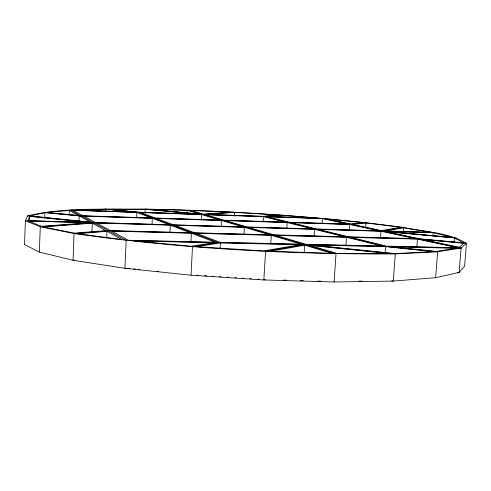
<?xml version="1.0" encoding="UTF-8"?>
<svg xmlns="http://www.w3.org/2000/svg" width="491" height="491" viewBox="0 0 491 491"><rect width="100%" height="100%" fill="white"/><g stroke="black" fill="none" stroke-linecap="round" stroke-linejoin="round"><path stroke-width="0.74" d="M24.55 244.573L25.372 220.766L27.521 215.899C65.96 206.828 105.988 209.798 145.164 209.111C189.802 209.878 234.403 211.922 278.943 214.941C320.371 217.973 361.757 221.754 402.915 227.394C424.12 231.924 447.369 231.967 466.45 243.284L464.596 266.19L459.122 272.468L435.64 277.685L393.279 281.079L334.119 281.969L263.845 279.968L191.017 275.199L124.917 268.313L73.012 260.267L39.354 252.079L24.55 244.573L24.654 244.266M29.521 220.846L29.681 216.359L87.674 222.362L27.932 220.631L29.681 216.359M39.354 252.079L40.268 226.781L25.372 220.766L434.197 232.574M44.706 217.93L44.896 212.652L79.211 215.93L90.442 222.153L30.178 215.936L44.896 212.652M69.188 214.929L69.366 210.473L46.541 212.407L78.314 215.432L69.366 210.473M79.002 221.116L79.211 215.93M91.934 232.243L92.308 223.19L43.398 226.922L74.411 233.127L105.718 230.629L92.308 223.19M105.338 211.517L105.436 209.227L133.577 212.02L76.179 210.111L105.436 209.227M106.688 238.074L106.983 231.322L77.768 233.691L121.872 239.577L106.983 231.322M27.521 215.899L93.707 222.736L40.268 226.781L74.073 233.569L108.462 230.807L418.289 238.884L466.45 243.284L461.08 248.09L323.336 218.464L70.538 210.074L126.175 240.492L124.917 268.313L129.52 268.368M136.627 217.666L136.872 212.419L72.852 210.295L83.059 215.801L151.351 217.936L136.872 212.419M145.048 212.953L145.219 209.264L108.566 209.203L138.8 212.192L198.02 214.162L145.219 209.264M152.02 224.289L152.308 218.305L83.734 216.169L95.647 222.589L169.137 224.718L152.308 218.305M169.886 232.691L170.26 225.148L96.439 223.018L110.524 230.617L190.066 232.697L170.26 225.148M187.132 213.29L187.286 210.283L149.338 209.344L199.862 214.027L187.286 210.283M190.925 242.155L191.392 233.207L111.469 231.126L128.372 240.246L215.046 242.223L191.392 233.207M191.017 275.199L192.503 246.703L218.427 242.585L138.376 212.327L105.191 209.031M201.396 219.894L201.678 214.567L140.721 212.548L155.444 218.065L220.244 220.091L201.678 214.567M221.14 226.504L221.472 220.459L156.426 218.434L173.538 224.847L242.977 226.86L221.472 220.459M220.085 248.151L220.373 242.916L299.774 244.708L263.747 250.926L196.928 246.672L220.373 242.916M234.397 216.052L234.606 212.339L276.335 214.905L263.151 216.328L206.846 214.457L234.606 212.339M244.015 234.109L244.408 227.284L174.679 225.277L194.817 232.82L269.596 234.778L244.408 227.284M263.145 221.815L263.452 216.617L205.348 214.69L224.135 220.214L285.701 222.141L263.452 216.617M270.786 243.487L271.278 235.281L196.167 233.329L220.207 242.339L301.198 244.187L271.278 235.281M279.876 217.384L280.011 215.15L317.683 218.145L267.89 216.488L280.011 215.15M286.793 228.628L287.174 222.509L225.381 220.582L247.139 226.977L312.841 228.88L287.174 222.509M304.175 252.693L304.653 245.212L332.069 253.374L270.609 251.214L304.653 245.212M314.099 236.183L314.547 229.303L248.581 227.401L274.064 234.894L344.492 236.742L314.547 229.303M322.059 223.865L322.403 218.569L266.951 216.734L289.402 222.257L347.972 224.086L322.403 218.569M334.119 281.969L336.01 253.822L188.483 210.185M345.934 245.457L346.493 237.239L275.77 235.398L306.028 244.297L381.881 246.022L346.493 237.239M349.304 229.678L349.66 224.455L290.887 222.619L316.787 228.996L379.052 230.801L349.66 224.455M365.734 227.407L366.047 222.92L400.65 227.29L381.415 230.61L352.716 224.461L366.047 222.92M380.519 237.914L381.004 231.218L318.506 229.42L348.708 236.852L415.159 238.589L381.004 231.218M385.097 252.761L385.539 246.642L433.24 251.625L394.758 253.565L311.484 244.972L385.539 246.642M403.369 232.249L403.7 227.763L431.086 232.304L385.429 230.985L403.7 227.763M416.81 247.335L417.436 239.08L350.727 237.349L386.411 246.126L457.6 247.752L417.436 239.08M432.982 235.741L433.215 232.722L387.399 231.402L452.53 237.435L433.215 232.722M435.64 277.685L437.659 251.828L461.08 248.09L459.122 272.468L457.594 272.45M454.107 242.425L454.463 237.963L386.153 231.623L419.78 238.829L463.522 242.824L454.463 237.963M265.324 279.612L263.845 279.968L265.557 251.355L304.629 244.536L395.28 253.908L437.659 251.828L385.337 246.372L264.557 216.513L278.943 214.941M402.915 227.394L381.9 231.065L456.409 237.969M74.503 260.089L73.012 260.267L74.073 233.569C180.393 248.599 287.935 254.504 395.28 253.908L393.279 281.079L391.763 280.901M365.243 222.65L350.58 224.326L81.23 215.917L43.668 212.333M233.544 212.155L202.973 214.469L145.164 209.111M358.946 281.147L361.99 281.104M126.175 240.492L461.08 248.09M283.448 280.115L286.511 280.201M300.308 280.6L303.37 280.686M317.935 281.104L320.997 281.19M196.946 275.193L198.462 275.291M204.514 275.684L206.785 275.838M212.087 276.181L213.597 276.28M219.655 276.679L221.171 276.777M227.223 277.17L228.738 277.268M234.796 277.667L236.306 277.765M242.364 278.164L243.88 278.262M249.937 278.655L251.447 278.753M257.505 279.152L259.021 279.25M133.62 268.804L135.135 268.958M138.167 269.277L139.683 269.43M157.095 271.247L158.611 271.4M463.903 243.254L459.245 247.286L422.904 239.504L463.903 243.254M213.309 242.757L191.134 246.243L134.908 240.983L213.309 242.757M456.127 248.237L436.076 251.404L391.714 246.783L456.127 248.237M362.867 222.558L350.414 223.97L327.196 218.992L362.867 222.558M88.435 222.791L41.539 226.314L28.41 221.06L88.435 222.791M230.316 212.137L203.507 214.15L190.778 210.406L230.316 212.137M389.087 253.559L337.237 253.473L309.52 245.322L389.087 253.559"/></g></svg>
